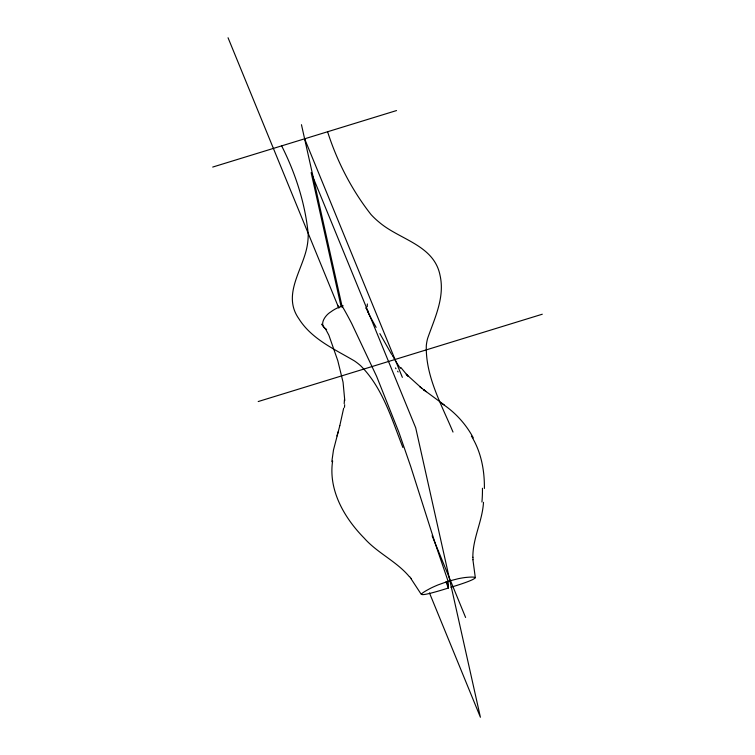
<?xml version="1.0" encoding="UTF-8"?>
<svg xmlns="http://www.w3.org/2000/svg" width="755" height="755" viewBox="0 0 755 755"><rect width="100%" height="100%" fill="white"/><g stroke="black" fill="none" stroke-linecap="round" stroke-linejoin="round"><path stroke-width="1.13" d="M484.389 488.457C484.578 472.488 481.907 456.209 474.64 441.864M344.667 404.746L344.497 407.36M344.45 399.678L344.186 403.68M331.822 461.645L333.483 450.018L339.807 425.66M483.493 502.32C482.436 521.12 472.696 538.343 472.856 557.237M343.667 408.162L339.825 425.575M326.622 329.454C318.119 325.301 325.084 315.326 330.643 312.004A32.729 28.35 -25.5 0 1 342.147 306.115L343.336 308.163A522.158 44.101 72.9 0 1 351.726 323.584L376.641 376.415L398.829 432.134L410.682 466.42L435.201 543.402L448.111 581.293L448.404 588.013C442.458 589.919 404.048 601.943 431.332 587.89A42.931 13.213 -18.7 0 1 438.051 584.908L448.111 581.293L458.219 578.707A42.931 13.213 -18.7 0 1 465.014 577.537C492.118 574.659 455.831 585.852 450.895 587.239M336.985 435.965L338.08 431.907M212.712 167.063L396.526 110.56M258.201 401.547L542.288 314.222M441.269 403.17C454.689 411.758 465.901 423.923 473.357 438.023M426.282 391.703L423.687 389.769L444.346 405.02M419.544 386.551L424.801 390.599M421.951 388.419L406.237 374.225L407.898 376.018M365.609 307.983L366.147 308.465M321.498 324.178L325.565 328.991L328.878 335.211L337.787 360.654L343.063 382.238L344.78 400.575M407.851 375.971L400.745 367.392M409.418 576.745C396.592 561.314 377.434 553.104 364.155 538.079C344.507 518.128 328.463 490.618 332.521 461.701A109.116 95.781 13.4 0 1 332.672 460.994M411.05 578.764L421.309 594.43M366.628 308.984L367.94 312.24M399.848 367.534L400.377 368.317M399.329 366.76L398.423 365.401M397.659 364.221L398.036 364.807M397.281 363.636L396.167 361.881M395.799 361.296L395.261 360.428M471.413 436.182L471.875 436.909M394.733 359.559L393.685 357.842M376.132 327.377L368.799 314.08M392.326 355.567L393.006 356.7M281.643 145.875C295.441 173.159 305.18 203.34 308.191 233.823A126.283 85.645 -12.6 0 1 307.417 244.554C303.661 269.139 281.624 294.271 298.848 318.714C311.702 339.203 334.408 349.074 354.435 360.918A86.768 58.843 -12.6 0 1 360.711 365.807C382.766 387.9 391.722 419.167 402.877 447.479M337.664 305.265L339.108 307.71M472.319 437.655L472.753 438.4M379.869 333.625L391.666 354.435M473.187 439.155L474.329 441.269M453.009 432.068C441.496 404.482 425.499 376.405 426.301 345.648A86.768 58.843 -12.6 0 1 427.613 338.419C434.682 318.148 445.025 297.376 440.042 275.311C434.021 245.016 399.773 239.769 379.406 222.423A126.283 85.645 -12.6 0 1 370.998 214.514C351.764 190.024 337.051 161.4 327.594 131.748M304.624 138.816L402.368 377.358M228.048 37.75L338.787 307.993M432.105 535.748L465.599 617.477M429.463 592.93L480.406 717.25L415.712 427.821L311.145 172.631L341.184 307.011M368.676 313.797L367.449 310.05M445.969 581.86L448.404 588.013M446.866 582.275L448.319 586.125M301.462 124.698L342.223 307.04M475.339 577.82L472.913 559.748M409.635 576.631A105.945 81.766 2.5 0 1 411.267 578.67M342.147 306.115A32.729 28.35 -25.5 0 1 343.185 305.822M473.026 559.729A105.945 84.173 -25.6 0 1 472.989 557.218M482.454 488.249A171.479 148.301 31.3 0 1 481.945 502.018M398.111 371.979A170.564 84.909 26 0 1 397.564 371.167M395.988 368.751A170.564 84.909 26 0 1 395.478 367.949M367.26 306.653A221.489 21.791 68.2 0 1 367.355 303.963"/></g></svg>
